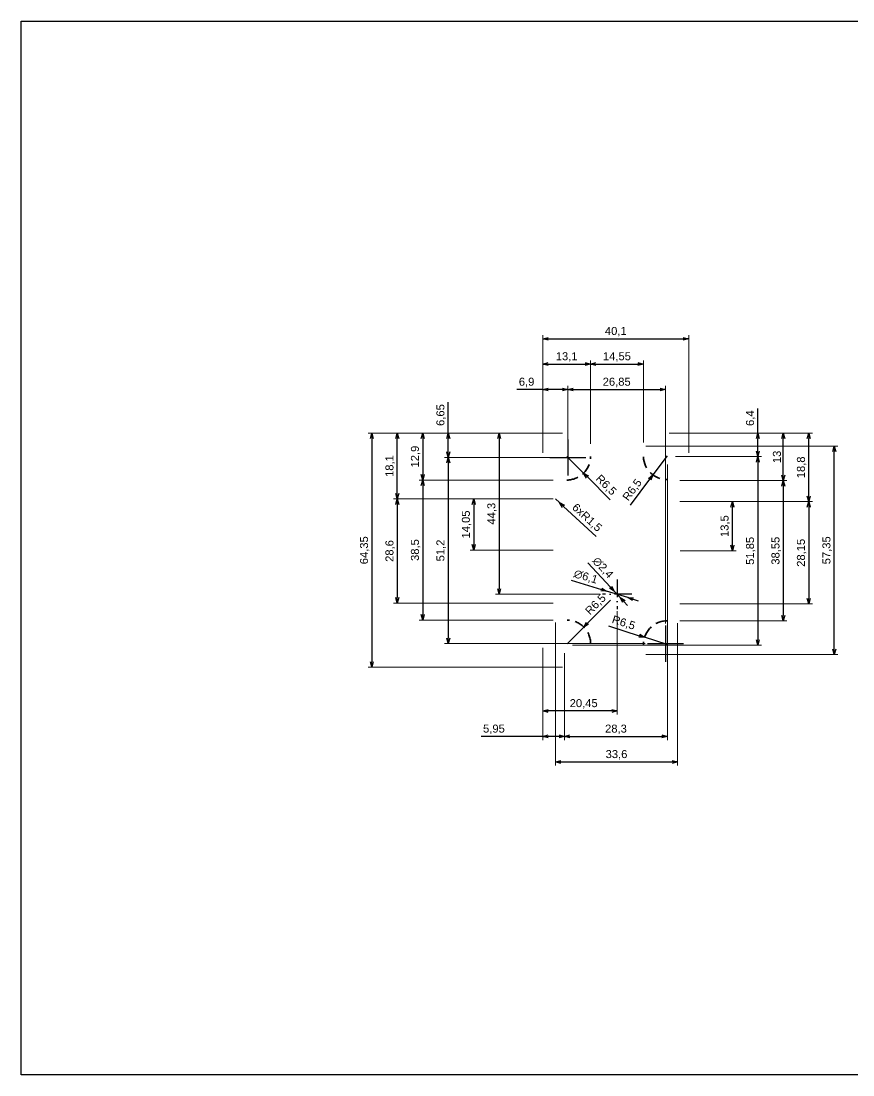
# Paper-space layout 'Base' of a CAD drawing. Header units: millimetres. Extents: x 0 to 414, y 1 to 290.
# Drawn here: x 0.3 to 228.9, y 0.5 to 290.2 of the extents above; entities that cross this region are included whole.
import ezdxf

# ---------------------------------------------------------------- set-up
doc = ezdxf.new("R2010")
doc.units = ezdxf.units.MM
doc.linetypes.add('ACAD_ISO10W100', pattern=[18, 12, -3, 0, -3])
doc.linetypes.add('HIDDEN2', pattern=[4.7625, 3.175, -1.5875])
doc.layers.add('MD_Annotation', color=7, linetype='Continuous', lineweight=25)
doc.layers.add('MD_Axes', color=7, linetype='ACAD_ISO10W100', lineweight=25)
doc.layers.add('MD_Hidden', color=7, linetype='HIDDEN2', lineweight=35, plot=False)
doc.layers.add('Tabelka', color=7, linetype='Continuous')
doc.styles.get("Standard").update_dxf_attribs({"font": 'arial.ttf'})
doc.dimstyles.new('ISO-25', dxfattribs={"dimtxt": 2.2, "dimasz": 1.5, "dimexe": 1, "dimexo": 0.625, "dimtad": 1, "dimrnd": 0.05, "dimtxsty": 'Standard', "dimblk": 'OPEN30', "dimcen": 2.5, "dimadec": 0, "dimazin": 0, "dimtfac": 1, "dimtmove": 0, "dimatfit": 3, "dimfxl": 1, "dimlwe": 18, "dimarcsym": 0})

# ---------------------------------------------------------------- blocks, each defined once
blk = doc.blocks.new('_Open30')
at = {"color": 0, "linetype": 'ByBlock', "lineweight": -2}
for p, q in [((-1, 0.27), (0, 0)), ((0, 0), (-1, -0.27)), ((0, 0), (-1, 0))]:
    blk.add_line(p, q, dxfattribs=at)
blk = doc.blocks.new('*D16')
at = {"layer": 'Defpoints', "color": 0, "transparency": 16777216}
for p in [(156.76, 195.93), (143.66, 170.93), (156.76, 173.4)]:
    blk.add_point(p, dxfattribs=at)
at = {"layer": 'MD_Annotation', "color": 0, "lineweight": 18, "transparency": 16777216}
for p, q in [((143.66, 171.55), (143.66, 196.93)), ((156.76, 174.03), (156.76, 196.93))]:
    blk.add_line(p, q, dxfattribs=at)
at = {"layer": 'MD_Annotation', "color": 0, "lineweight": -2, "transparency": 16777216}
blk.add_line((145.16, 195.93), (155.26, 195.93), dxfattribs=at)
at = {"layer": 'MD_Annotation', "color": 0, "lineweight": -2, "transparency": 16777216, "xscale": 1.5, "yscale": 1.5, "zscale": 1.5, "rotation": 180}
blk.add_blockref('_Open30', (143.66, 195.93), dxfattribs=at)
at = {"layer": 'MD_Annotation', "color": 0, "lineweight": -2, "transparency": 16777216, "xscale": 1.5, "yscale": 1.5, "zscale": 1.5}
blk.add_blockref('_Open30', (156.76, 195.93), dxfattribs=at)
at = {"layer": 'MD_Annotation', "color": 0, "transparency": 16777216, "insert": (150.21, 197.87), "char_height": 2.2, "attachment_point": 5}
blk.add_mtext('13,1', dxfattribs=at)
blk = doc.blocks.new('*D17')
at = {"layer": 'Defpoints', "color": 0, "transparency": 16777216}
for p in [(171.31, 195.93), (156.76, 173.4), (171.31, 173.78)]:
    blk.add_point(p, dxfattribs=at)
at = {"layer": 'MD_Annotation', "color": 0, "lineweight": 18, "transparency": 16777216}
for p, q in [((156.76, 174.03), (156.76, 196.93)), ((171.31, 174.4), (171.31, 196.93))]:
    blk.add_line(p, q, dxfattribs=at)
at = {"layer": 'MD_Annotation', "color": 0, "lineweight": -2, "transparency": 16777216}
blk.add_line((158.26, 195.93), (169.81, 195.93), dxfattribs=at)
at = {"layer": 'MD_Annotation', "color": 0, "lineweight": -2, "transparency": 16777216, "xscale": 1.5, "yscale": 1.5, "zscale": 1.5, "rotation": 180}
blk.add_blockref('_Open30', (156.76, 195.93), dxfattribs=at)
at = {"layer": 'MD_Annotation', "color": 0, "lineweight": -2, "transparency": 16777216, "xscale": 1.5, "yscale": 1.5, "zscale": 1.5}
blk.add_blockref('_Open30', (171.31, 195.93), dxfattribs=at)
at = {"layer": 'MD_Annotation', "color": 0, "transparency": 16777216, "insert": (164.03, 197.87), "char_height": 2.2, "attachment_point": 5}
blk.add_mtext('14,55', dxfattribs=at)
blk = doc.blocks.new('*D18')
at = {"layer": 'Defpoints', "color": 0, "transparency": 16777216}
for p in [(183.76, 202.87), (143.66, 170.93), (183.76, 170.93)]:
    blk.add_point(p, dxfattribs=at)
at = {"layer": 'MD_Annotation', "color": 0, "lineweight": 18, "transparency": 16777216}
for p, q in [((143.66, 171.55), (143.66, 203.87)), ((183.76, 171.55), (183.76, 203.87))]:
    blk.add_line(p, q, dxfattribs=at)
at = {"layer": 'MD_Annotation', "color": 0, "lineweight": -2, "transparency": 16777216}
blk.add_line((145.16, 202.87), (182.26, 202.87), dxfattribs=at)
at = {"layer": 'MD_Annotation', "color": 0, "lineweight": -2, "transparency": 16777216, "xscale": 1.5, "yscale": 1.5, "zscale": 1.5, "rotation": 180}
blk.add_blockref('_Open30', (143.66, 202.87), dxfattribs=at)
at = {"layer": 'MD_Annotation', "color": 0, "lineweight": -2, "transparency": 16777216, "xscale": 1.5, "yscale": 1.5, "zscale": 1.5}
blk.add_blockref('_Open30', (183.76, 202.87), dxfattribs=at)
at = {"layer": 'MD_Annotation', "color": 0, "transparency": 16777216, "insert": (163.71, 204.82), "char_height": 2.2, "attachment_point": 5}
blk.add_mtext('40,1', dxfattribs=at)
blk = doc.blocks.new('*D19')
at = {"layer": 'Defpoints', "color": 0, "transparency": 16777216}
for p in [(149.66, 176.93), (110.66, 164.05), (147.11, 164.05)]:
    blk.add_point(p, dxfattribs=at)
at = {"layer": 'MD_Annotation', "color": 0, "lineweight": 18, "transparency": 16777216}
for p, q in [((149.03, 176.93), (109.66, 176.93)), ((146.48, 164.05), (109.66, 164.05))]:
    blk.add_line(p, q, dxfattribs=at)
at = {"layer": 'MD_Annotation', "color": 0, "lineweight": -2, "transparency": 16777216}
blk.add_line((110.66, 175.43), (110.66, 165.55), dxfattribs=at)
at = {"layer": 'MD_Annotation', "color": 0, "lineweight": -2, "transparency": 16777216, "xscale": 1.5, "yscale": 1.5, "zscale": 1.5}
for p, rotation in [((110.66, 176.93), 90), ((110.66, 164.05), 270)]:
    blk.add_blockref('_Open30', p, dxfattribs=dict(at, rotation=rotation))
at = {"layer": 'MD_Annotation', "color": 0, "transparency": 16777216, "insert": (108.71, 170.49), "char_height": 2.2, "attachment_point": 5, "rotation": 90}
blk.add_mtext('12,9', dxfattribs=at)
blk = doc.blocks.new('*D20')
at = {"layer": 'Defpoints', "color": 0, "transparency": 16777216}
for p in [(147.11, 164.05), (110.66, 125.55), (147.11, 125.55)]:
    blk.add_point(p, dxfattribs=at)
at = {"layer": 'MD_Annotation', "color": 0, "lineweight": 18, "transparency": 16777216}
for p, q in [((146.48, 164.05), (109.66, 164.05)), ((146.48, 125.55), (109.66, 125.55))]:
    blk.add_line(p, q, dxfattribs=at)
at = {"layer": 'MD_Annotation', "color": 0, "lineweight": -2, "transparency": 16777216}
blk.add_line((110.66, 162.55), (110.66, 127.05), dxfattribs=at)
at = {"layer": 'MD_Annotation', "color": 0, "lineweight": -2, "transparency": 16777216, "xscale": 1.5, "yscale": 1.5, "zscale": 1.5}
for p, rotation in [((110.66, 164.05), 90), ((110.66, 125.55), 270)]:
    blk.add_blockref('_Open30', p, dxfattribs=dict(at, rotation=rotation))
at = {"layer": 'MD_Annotation', "color": 0, "transparency": 16777216, "insert": (108.71, 144.8), "char_height": 2.2, "attachment_point": 5, "rotation": 90}
blk.add_mtext('38,5', dxfattribs=at)
blk = doc.blocks.new('*D21')
at = {"layer": 'Defpoints', "color": 0, "transparency": 16777216}
for p in [(177.76, 176.93), (209.76, 176.93), (180.71, 163.9)]:
    blk.add_point(p, dxfattribs=at)
at = {"layer": 'MD_Annotation', "color": 0, "lineweight": 18, "transparency": 16777216}
for p, q in [((178.39, 176.93), (210.76, 176.93)), ((181.33, 163.9), (210.76, 163.9))]:
    blk.add_line(p, q, dxfattribs=at)
at = {"layer": 'MD_Annotation', "color": 0, "lineweight": -2, "transparency": 16777216}
blk.add_line((209.76, 165.4), (209.76, 175.43), dxfattribs=at)
at = {"layer": 'MD_Annotation', "color": 0, "lineweight": -2, "transparency": 16777216, "xscale": 1.5, "yscale": 1.5, "zscale": 1.5}
for p, rotation in [((209.76, 176.93), 90), ((209.76, 163.9), 270)]:
    blk.add_blockref('_Open30', p, dxfattribs=dict(at, rotation=rotation))
at = {"layer": 'MD_Annotation', "color": 0, "transparency": 16777216, "insert": (208.01, 170.41), "char_height": 2.2, "attachment_point": 5, "rotation": 90}
blk.add_mtext('13', dxfattribs=at)
blk = doc.blocks.new('*D22')
at = {"layer": 'Defpoints', "color": 0, "transparency": 16777216}
for p in [(180.71, 163.9), (180.71, 125.35), (209.76, 125.35)]:
    blk.add_point(p, dxfattribs=at)
at = {"layer": 'MD_Annotation', "color": 0, "lineweight": 18, "transparency": 16777216}
for p, q in [((181.33, 163.9), (210.76, 163.9)), ((181.33, 125.35), (210.76, 125.35))]:
    blk.add_line(p, q, dxfattribs=at)
at = {"layer": 'MD_Annotation', "color": 0, "lineweight": -2, "transparency": 16777216}
blk.add_line((209.76, 162.4), (209.76, 126.85), dxfattribs=at)
at = {"layer": 'MD_Annotation', "color": 0, "lineweight": -2, "transparency": 16777216, "xscale": 1.5, "yscale": 1.5, "zscale": 1.5}
for p, rotation in [((209.76, 163.9), 90), ((209.76, 125.35), 270)]:
    blk.add_blockref('_Open30', p, dxfattribs=dict(at, rotation=rotation))
at = {"layer": 'MD_Annotation', "color": 0, "transparency": 16777216, "insert": (207.81, 144.63), "char_height": 2.2, "attachment_point": 5, "rotation": 90}
blk.add_mtext('38,55', dxfattribs=at)
blk = doc.blocks.new('*D23')
at = {"layer": 'Defpoints', "color": 0, "transparency": 16777216}
for p in [(149.66, 176.93), (96.66, 112.58), (149.66, 112.58)]:
    blk.add_point(p, dxfattribs=at)
at = {"layer": 'MD_Annotation', "color": 0, "lineweight": 18, "transparency": 16777216}
for p, q in [((149.03, 176.93), (95.66, 176.93)), ((149.03, 112.58), (95.66, 112.58))]:
    blk.add_line(p, q, dxfattribs=at)
at = {"layer": 'MD_Annotation', "color": 0, "lineweight": -2, "transparency": 16777216}
blk.add_line((96.66, 175.43), (96.66, 114.08), dxfattribs=at)
at = {"layer": 'MD_Annotation', "color": 0, "lineweight": -2, "transparency": 16777216, "xscale": 1.5, "yscale": 1.5, "zscale": 1.5}
for p, rotation in [((96.66, 176.93), 90), ((96.66, 112.58), 270)]:
    blk.add_blockref('_Open30', p, dxfattribs=dict(at, rotation=rotation))
at = {"layer": 'MD_Annotation', "color": 0, "transparency": 16777216, "insert": (94.71, 144.75), "char_height": 2.2, "attachment_point": 5, "rotation": 90}
blk.add_mtext('64,35', dxfattribs=at)
blk = doc.blocks.new('*D24')
at = {"layer": 'Defpoints', "color": 0, "transparency": 16777216}
for p in [(147.11, 125.55), (180.71, 125.35), (180.71, 86.58)]:
    blk.add_point(p, dxfattribs=at)
at = {"layer": 'MD_Annotation', "color": 0, "lineweight": 18, "transparency": 16777216}
for p, q in [((147.11, 124.93), (147.11, 85.58)), ((180.71, 124.73), (180.71, 85.58))]:
    blk.add_line(p, q, dxfattribs=at)
at = {"layer": 'MD_Annotation', "color": 0, "lineweight": -2, "transparency": 16777216}
blk.add_line((148.61, 86.58), (179.21, 86.58), dxfattribs=at)
at = {"layer": 'MD_Annotation', "color": 0, "lineweight": -2, "transparency": 16777216, "xscale": 1.5, "yscale": 1.5, "zscale": 1.5, "rotation": 180}
blk.add_blockref('_Open30', (147.11, 86.58), dxfattribs=at)
at = {"layer": 'MD_Annotation', "color": 0, "lineweight": -2, "transparency": 16777216, "xscale": 1.5, "yscale": 1.5, "zscale": 1.5}
blk.add_blockref('_Open30', (180.71, 86.58), dxfattribs=at)
at = {"layer": 'MD_Annotation', "color": 0, "transparency": 16777216, "insert": (163.91, 88.52), "char_height": 2.2, "attachment_point": 5}
blk.add_mtext('33,6', dxfattribs=at)
blk = doc.blocks.new('*D25')
at = {"layer": 'Defpoints', "color": 0, "transparency": 16777216}
for p in [(171.31, 173.4), (223.76, 173.4), (171.31, 116.05)]:
    blk.add_point(p, dxfattribs=at)
at = {"layer": 'MD_Annotation', "color": 0, "lineweight": 18, "transparency": 16777216}
for p, q in [((171.93, 173.4), (224.76, 173.4)), ((171.93, 116.05), (224.76, 116.05))]:
    blk.add_line(p, q, dxfattribs=at)
at = {"layer": 'MD_Annotation', "color": 0, "lineweight": -2, "transparency": 16777216}
blk.add_line((223.76, 117.55), (223.76, 171.9), dxfattribs=at)
at = {"layer": 'MD_Annotation', "color": 0, "lineweight": -2, "transparency": 16777216, "xscale": 1.5, "yscale": 1.5, "zscale": 1.5}
for p, rotation in [((223.76, 173.4), 90), ((223.76, 116.05), 270)]:
    blk.add_blockref('_Open30', p, dxfattribs=dict(at, rotation=rotation))
at = {"layer": 'MD_Annotation', "color": 0, "transparency": 16777216, "insert": (221.81, 144.73), "char_height": 2.2, "attachment_point": 5, "rotation": 90}
blk.add_mtext('57,35', dxfattribs=at)
blk = doc.blocks.new('*D26')
at = {"layer": 'Defpoints', "color": 0, "transparency": 16777216}
for p in [(149.66, 176.93), (117.66, 170.28), (146.58, 170.28)]:
    blk.add_point(p, dxfattribs=at)
at = {"layer": 'MD_Annotation', "color": 0, "lineweight": -2, "transparency": 16777216}
for p, q in [((117.66, 176.93), (117.66, 185.42)), ((117.66, 171.78), (117.66, 175.43))]:
    blk.add_line(p, q, dxfattribs=at)
at = {"layer": 'MD_Annotation', "color": 0, "lineweight": 18, "transparency": 16777216}
for p, q in [((149.03, 176.93), (116.66, 176.93)), ((145.96, 170.28), (116.66, 170.28))]:
    blk.add_line(p, q, dxfattribs=at)
at = {"layer": 'MD_Annotation', "color": 0, "lineweight": -2, "transparency": 16777216, "xscale": 1.5, "yscale": 1.5, "zscale": 1.5}
for p, rotation in [((117.66, 176.93), 90), ((117.66, 170.28), 270)]:
    blk.add_blockref('_Open30', p, dxfattribs=dict(at, rotation=rotation))
at = {"layer": 'MD_Annotation', "color": 0, "transparency": 16777216, "insert": (115.71, 181.92), "char_height": 2.2, "attachment_point": 5, "rotation": 90}
blk.add_mtext('6,65', dxfattribs=at)
blk = doc.blocks.new('*D27')
at = {"layer": 'Defpoints', "color": 0, "transparency": 16777216}
for p in [(145.58, 170.28), (117.66, 119.08), (172.43, 119.08)]:
    blk.add_point(p, dxfattribs=at)
at = {"layer": 'MD_Annotation', "color": 0, "lineweight": 18, "transparency": 16777216}
for p, q in [((144.96, 170.28), (116.66, 170.28)), ((171.81, 119.08), (116.66, 119.08))]:
    blk.add_line(p, q, dxfattribs=at)
at = {"layer": 'MD_Annotation', "color": 0, "lineweight": -2, "transparency": 16777216}
blk.add_line((117.66, 168.78), (117.66, 120.58), dxfattribs=at)
at = {"layer": 'MD_Annotation', "color": 0, "lineweight": -2, "transparency": 16777216, "xscale": 1.5, "yscale": 1.5, "zscale": 1.5}
for p, rotation in [((117.66, 170.28), 90), ((117.66, 119.08), 270)]:
    blk.add_blockref('_Open30', p, dxfattribs=dict(at, rotation=rotation))
at = {"layer": 'MD_Annotation', "color": 0, "transparency": 16777216, "insert": (115.71, 144.68), "char_height": 2.2, "attachment_point": 5, "rotation": 90}
blk.add_mtext('51,2', dxfattribs=at)
blk = doc.blocks.new('*D28')
at = {"layer": 'Defpoints', "color": 0, "transparency": 16777216}
for p in [(177.76, 176.93), (179.51, 170.5), (202.76, 170.5)]:
    blk.add_point(p, dxfattribs=at)
at = {"layer": 'MD_Annotation', "color": 0, "lineweight": -2, "transparency": 16777216}
for p, q in [((202.76, 176.93), (202.76, 183.68)), ((202.76, 172), (202.76, 175.43))]:
    blk.add_line(p, q, dxfattribs=at)
at = {"layer": 'MD_Annotation', "color": 0, "lineweight": 18, "transparency": 16777216}
for p, q in [((178.39, 176.93), (203.76, 176.93)), ((180.13, 170.5), (203.76, 170.5))]:
    blk.add_line(p, q, dxfattribs=at)
at = {"layer": 'MD_Annotation', "color": 0, "lineweight": -2, "transparency": 16777216, "xscale": 1.5, "yscale": 1.5, "zscale": 1.5}
for p, rotation in [((202.76, 176.93), 90), ((202.76, 170.5), 270)]:
    blk.add_blockref('_Open30', p, dxfattribs=dict(at, rotation=rotation))
at = {"layer": 'MD_Annotation', "color": 0, "transparency": 16777216, "insert": (200.81, 181.05), "char_height": 2.2, "attachment_point": 5, "rotation": 90}
blk.add_mtext('6,4', dxfattribs=at)
blk = doc.blocks.new('*D29')
at = {"layer": 'Defpoints', "color": 0, "transparency": 16777216}
for p in [(179.51, 170.5), (151.21, 118.65), (202.76, 118.65)]:
    blk.add_point(p, dxfattribs=at)
at = {"layer": 'MD_Annotation', "color": 0, "lineweight": 18, "transparency": 16777216}
for p, q in [((180.13, 170.5), (203.76, 170.5)), ((151.83, 118.65), (203.76, 118.65))]:
    blk.add_line(p, q, dxfattribs=at)
at = {"layer": 'MD_Annotation', "color": 0, "lineweight": -2, "transparency": 16777216}
blk.add_line((202.76, 169), (202.76, 120.15), dxfattribs=at)
at = {"layer": 'MD_Annotation', "color": 0, "lineweight": -2, "transparency": 16777216, "xscale": 1.5, "yscale": 1.5, "zscale": 1.5}
for p, rotation in [((202.76, 170.5), 90), ((202.76, 118.65), 270)]:
    blk.add_blockref('_Open30', p, dxfattribs=dict(at, rotation=rotation))
at = {"layer": 'MD_Annotation', "color": 0, "transparency": 16777216, "insert": (200.81, 144.58), "char_height": 2.2, "attachment_point": 5, "rotation": 90}
blk.add_mtext('51,85', dxfattribs=at)
blk = doc.blocks.new('*D30')
at = {"layer": 'Defpoints', "color": 0, "transparency": 16777216}
for p in [(150.53, 188.93), (150.53, 174.23), (143.66, 170.93)]:
    blk.add_point(p, dxfattribs=at)
at = {"layer": 'MD_Annotation', "color": 0, "lineweight": -2, "transparency": 16777216}
for p, q in [((143.66, 188.93), (136.56, 188.93)), ((149.03, 188.93), (145.16, 188.93))]:
    blk.add_line(p, q, dxfattribs=at)
at = {"layer": 'MD_Annotation', "color": 0, "lineweight": 18, "transparency": 16777216}
for p, q in [((143.66, 171.55), (143.66, 189.93)), ((150.53, 174.85), (150.53, 189.93))]:
    blk.add_line(p, q, dxfattribs=at)
at = {"layer": 'MD_Annotation', "color": 0, "lineweight": -2, "transparency": 16777216, "xscale": 1.5, "yscale": 1.5, "zscale": 1.5, "rotation": 180}
blk.add_blockref('_Open30', (143.66, 188.93), dxfattribs=at)
at = {"layer": 'MD_Annotation', "color": 0, "lineweight": -2, "transparency": 16777216, "xscale": 1.5, "yscale": 1.5, "zscale": 1.5}
blk.add_blockref('_Open30', (150.53, 188.93), dxfattribs=at)
at = {"layer": 'MD_Annotation', "color": 0, "transparency": 16777216, "insert": (139.2, 190.87), "char_height": 2.2, "attachment_point": 5}
blk.add_mtext('6,9', dxfattribs=at)
blk = doc.blocks.new('*D31')
at = {"layer": 'Defpoints', "color": 0, "transparency": 16777216}
for p in [(177.38, 188.93), (150.53, 175.23), (177.38, 124.03)]:
    blk.add_point(p, dxfattribs=at)
at = {"layer": 'MD_Annotation', "color": 0, "lineweight": 18, "transparency": 16777216}
for p, q in [((150.53, 175.85), (150.53, 189.93)), ((177.38, 124.65), (177.38, 189.93))]:
    blk.add_line(p, q, dxfattribs=at)
at = {"layer": 'MD_Annotation', "color": 0, "lineweight": -2, "transparency": 16777216}
blk.add_line((152.03, 188.93), (175.88, 188.93), dxfattribs=at)
at = {"layer": 'MD_Annotation', "color": 0, "lineweight": -2, "transparency": 16777216, "xscale": 1.5, "yscale": 1.5, "zscale": 1.5, "rotation": 180}
blk.add_blockref('_Open30', (150.53, 188.93), dxfattribs=at)
at = {"layer": 'MD_Annotation', "color": 0, "lineweight": -2, "transparency": 16777216, "xscale": 1.5, "yscale": 1.5, "zscale": 1.5}
blk.add_blockref('_Open30', (177.38, 188.93), dxfattribs=at)
at = {"layer": 'MD_Annotation', "color": 0, "transparency": 16777216, "insert": (163.96, 190.87), "char_height": 2.2, "attachment_point": 5}
blk.add_mtext('26,85', dxfattribs=at)
blk = doc.blocks.new('*D32')
at = {"layer": 'Defpoints', "color": 0, "transparency": 16777216}
for p in [(143.66, 118.57), (149.61, 117.05), (149.61, 93.58)]:
    blk.add_point(p, dxfattribs=at)
at = {"layer": 'MD_Annotation', "color": 0, "lineweight": 18, "transparency": 16777216}
for p, q in [((143.66, 117.95), (143.66, 92.58)), ((149.61, 116.43), (149.61, 92.58))]:
    blk.add_line(p, q, dxfattribs=at)
at = {"layer": 'MD_Annotation', "color": 0, "lineweight": -2, "transparency": 16777216}
for p, q in [((143.66, 93.58), (126.73, 93.58)), ((148.11, 93.58), (145.16, 93.58))]:
    blk.add_line(p, q, dxfattribs=at)
at = {"layer": 'MD_Annotation', "color": 0, "lineweight": -2, "transparency": 16777216, "xscale": 1.5, "yscale": 1.5, "zscale": 1.5, "rotation": 180}
blk.add_blockref('_Open30', (143.66, 93.58), dxfattribs=at)
at = {"layer": 'MD_Annotation', "color": 0, "lineweight": -2, "transparency": 16777216, "xscale": 1.5, "yscale": 1.5, "zscale": 1.5}
blk.add_blockref('_Open30', (149.61, 93.58), dxfattribs=at)
at = {"layer": 'MD_Annotation', "color": 0, "transparency": 16777216, "insert": (130.22, 95.52), "char_height": 2.2, "attachment_point": 5}
blk.add_mtext('5,95', dxfattribs=at)
blk = doc.blocks.new('*D33')
at = {"layer": 'Defpoints', "color": 0, "transparency": 16777216}
for p in [(177.91, 168.9), (149.61, 117.05), (177.91, 93.58)]:
    blk.add_point(p, dxfattribs=at)
at = {"layer": 'MD_Annotation', "color": 0, "lineweight": 18, "transparency": 16777216}
for p, q in [((177.91, 168.28), (177.91, 92.58)), ((149.61, 116.43), (149.61, 92.58))]:
    blk.add_line(p, q, dxfattribs=at)
at = {"layer": 'MD_Annotation', "color": 0, "lineweight": -2, "transparency": 16777216}
blk.add_line((151.11, 93.58), (176.41, 93.58), dxfattribs=at)
at = {"layer": 'MD_Annotation', "color": 0, "lineweight": -2, "transparency": 16777216, "xscale": 1.5, "yscale": 1.5, "zscale": 1.5, "rotation": 180}
blk.add_blockref('_Open30', (149.61, 93.58), dxfattribs=at)
at = {"layer": 'MD_Annotation', "color": 0, "lineweight": -2, "transparency": 16777216, "xscale": 1.5, "yscale": 1.5, "zscale": 1.5}
blk.add_blockref('_Open30', (177.91, 93.58), dxfattribs=at)
at = {"layer": 'MD_Annotation', "color": 0, "transparency": 16777216, "insert": (163.76, 95.52), "char_height": 2.2, "attachment_point": 5}
blk.add_mtext('28,3', dxfattribs=at)
blk = doc.blocks.new('*D34')
at = {"layer": 'Defpoints', "color": 0, "transparency": 16777216}
for p in [(103.66, 176.93), (149.66, 176.93), (147.11, 158.85)]:
    blk.add_point(p, dxfattribs=at)
at = {"layer": 'MD_Annotation', "color": 0, "lineweight": 18, "transparency": 16777216}
for p, q in [((149.03, 176.93), (102.66, 176.93)), ((146.48, 158.85), (102.66, 158.85))]:
    blk.add_line(p, q, dxfattribs=at)
at = {"layer": 'MD_Annotation', "color": 0, "lineweight": -2, "transparency": 16777216}
blk.add_line((103.66, 160.35), (103.66, 175.43), dxfattribs=at)
at = {"layer": 'MD_Annotation', "color": 0, "lineweight": -2, "transparency": 16777216, "xscale": 1.5, "yscale": 1.5, "zscale": 1.5}
for p, rotation in [((103.66, 176.93), 90), ((103.66, 158.85), 270)]:
    blk.add_blockref('_Open30', p, dxfattribs=dict(at, rotation=rotation))
at = {"layer": 'MD_Annotation', "color": 0, "transparency": 16777216, "insert": (101.71, 167.89), "char_height": 2.2, "attachment_point": 5, "rotation": 90}
blk.add_mtext('18,1', dxfattribs=at)
blk = doc.blocks.new('*D35')
at = {"layer": 'Defpoints', "color": 0, "transparency": 16777216}
for p in [(147.11, 158.85), (124.66, 144.8), (147.11, 144.8)]:
    blk.add_point(p, dxfattribs=at)
at = {"layer": 'MD_Annotation', "color": 0, "lineweight": 18, "transparency": 16777216}
for p, q in [((146.48, 158.85), (123.66, 158.85)), ((146.48, 144.8), (123.66, 144.8))]:
    blk.add_line(p, q, dxfattribs=at)
at = {"layer": 'MD_Annotation', "color": 0, "lineweight": -2, "transparency": 16777216}
blk.add_line((124.66, 157.35), (124.66, 146.3), dxfattribs=at)
at = {"layer": 'MD_Annotation', "color": 0, "lineweight": -2, "transparency": 16777216, "xscale": 1.5, "yscale": 1.5, "zscale": 1.5}
for p, rotation in [((124.66, 158.85), 90), ((124.66, 144.8), 270)]:
    blk.add_blockref('_Open30', p, dxfattribs=dict(at, rotation=rotation))
at = {"layer": 'MD_Annotation', "color": 0, "transparency": 16777216, "insert": (122.71, 151.83), "char_height": 2.2, "attachment_point": 5, "rotation": 90}
blk.add_mtext('14,05', dxfattribs=at)
blk = doc.blocks.new('*D36')
at = {"layer": 'Defpoints', "color": 0, "transparency": 16777216}
for p in [(177.76, 176.93), (216.75, 176.93), (180.71, 158.13)]:
    blk.add_point(p, dxfattribs=at)
at = {"layer": 'MD_Annotation', "color": 0, "lineweight": 18, "transparency": 16777216}
for p, q in [((178.39, 176.93), (217.75, 176.93)), ((181.33, 158.13), (217.75, 158.13))]:
    blk.add_line(p, q, dxfattribs=at)
at = {"layer": 'MD_Annotation', "color": 0, "lineweight": -2, "transparency": 16777216}
blk.add_line((216.75, 159.63), (216.75, 175.43), dxfattribs=at)
at = {"layer": 'MD_Annotation', "color": 0, "lineweight": -2, "transparency": 16777216, "xscale": 1.5, "yscale": 1.5, "zscale": 1.5}
for p, rotation in [((216.75, 176.93), 90), ((216.75, 158.13), 270)]:
    blk.add_blockref('_Open30', p, dxfattribs=dict(at, rotation=rotation))
at = {"layer": 'MD_Annotation', "color": 0, "transparency": 16777216, "insert": (214.8, 167.53), "char_height": 2.2, "attachment_point": 5, "rotation": 90}
blk.add_mtext('18,8', dxfattribs=at)
blk = doc.blocks.new('*D37')
at = {"layer": 'Defpoints', "color": 0, "transparency": 16777216}
for p in [(180.71, 158.13), (180.71, 129.98), (216.75, 129.98)]:
    blk.add_point(p, dxfattribs=at)
at = {"layer": 'MD_Annotation', "color": 0, "lineweight": 18, "transparency": 16777216}
for p, q in [((181.33, 158.13), (217.75, 158.13)), ((181.33, 129.98), (217.75, 129.98))]:
    blk.add_line(p, q, dxfattribs=at)
at = {"layer": 'MD_Annotation', "color": 0, "lineweight": -2, "transparency": 16777216}
blk.add_line((216.75, 156.63), (216.75, 131.48), dxfattribs=at)
at = {"layer": 'MD_Annotation', "color": 0, "lineweight": -2, "transparency": 16777216, "xscale": 1.5, "yscale": 1.5, "zscale": 1.5}
for p, rotation in [((216.75, 158.13), 90), ((216.75, 129.98), 270)]:
    blk.add_blockref('_Open30', p, dxfattribs=dict(at, rotation=rotation))
at = {"layer": 'MD_Annotation', "color": 0, "transparency": 16777216, "insert": (214.8, 144.05), "char_height": 2.2, "attachment_point": 5, "rotation": 90}
blk.add_mtext('28,15', dxfattribs=at)
blk = doc.blocks.new('*D38')
at = {"layer": 'Defpoints', "color": 0, "transparency": 16777216}
for p in [(147.11, 158.85), (103.66, 130.25), (147.11, 130.25)]:
    blk.add_point(p, dxfattribs=at)
at = {"layer": 'MD_Annotation', "color": 0, "lineweight": 18, "transparency": 16777216}
for p, q in [((146.48, 158.85), (102.66, 158.85)), ((146.48, 130.25), (102.66, 130.25))]:
    blk.add_line(p, q, dxfattribs=at)
at = {"layer": 'MD_Annotation', "color": 0, "lineweight": -2, "transparency": 16777216}
blk.add_line((103.66, 157.35), (103.66, 131.75), dxfattribs=at)
at = {"layer": 'MD_Annotation', "color": 0, "lineweight": -2, "transparency": 16777216, "xscale": 1.5, "yscale": 1.5, "zscale": 1.5}
for p, rotation in [((103.66, 158.85), 90), ((103.66, 130.25), 270)]:
    blk.add_blockref('_Open30', p, dxfattribs=dict(at, rotation=rotation))
at = {"layer": 'MD_Annotation', "color": 0, "transparency": 16777216, "insert": (101.71, 144.55), "char_height": 2.2, "attachment_point": 5, "rotation": 90}
blk.add_mtext('28,6', dxfattribs=at)
blk = doc.blocks.new('*D39')
at = {"layer": 'Defpoints', "color": 0, "transparency": 16777216}
for p in [(147.11, 158.85), (148.22, 157.84)]:
    blk.add_point(p, dxfattribs=at)
at = {"layer": 'MD_Annotation', "color": 0, "lineweight": -2, "transparency": 16777216}
for p, q in [((147.11, 158.85), (148.22, 157.84)), ((158.36, 148.55), (149.32, 156.82))]:
    blk.add_line(p, q, dxfattribs=at)
at = {"layer": 'MD_Annotation', "color": 0, "lineweight": -2, "transparency": 16777216, "xscale": 1.5, "yscale": 1.5, "zscale": 1.5, "rotation": 137.5328277986793}
blk.add_blockref('_Open30', (148.22, 157.84), dxfattribs=at)
at = {"layer": 'MD_Annotation', "color": 0, "transparency": 16777216, "insert": (155.71, 153.62), "char_height": 2.2, "attachment_point": 5, "rotation": 317.5328}
blk.add_mtext('6xR1,5', dxfattribs=at)
blk = doc.blocks.new('*D40')
at = {"layer": 'Defpoints', "color": 0, "transparency": 16777216}
for p in [(150.26, 170.55), (154.86, 165.95)]:
    blk.add_point(p, dxfattribs=at)
at = {"layer": 'MD_Annotation', "color": 0, "lineweight": -2, "transparency": 16777216}
for p, q in [((150.26, 170.55), (154.86, 165.95)), ((162.19, 158.62), (155.92, 164.89))]:
    blk.add_line(p, q, dxfattribs=at)
at = {"layer": 'MD_Annotation', "color": 0, "lineweight": -2, "transparency": 16777216, "xscale": 1.5, "yscale": 1.5, "zscale": 1.5, "rotation": 134.9988971461356}
blk.add_blockref('_Open30', (154.86, 165.95), dxfattribs=at)
at = {"layer": 'MD_Annotation', "color": 0, "transparency": 16777216, "insert": (160.96, 162.6), "char_height": 2.2, "attachment_point": 5, "rotation": 314.9989}
blk.add_mtext('R6,5', dxfattribs=at)
blk = doc.blocks.new('*D41')
at = {"layer": 'Defpoints', "color": 0, "transparency": 16777216}
for p in [(177.81, 170.68), (173.92, 165.46)]:
    blk.add_point(p, dxfattribs=at)
at = {"layer": 'MD_Annotation', "color": 0, "lineweight": -2, "transparency": 16777216}
for p, q in [((177.81, 170.68), (173.92, 165.46)), ((167.72, 157.14), (173.03, 164.26))]:
    blk.add_line(p, q, dxfattribs=at)
at = {"layer": 'MD_Annotation', "color": 0, "lineweight": -2, "transparency": 16777216, "xscale": 1.5, "yscale": 1.5, "zscale": 1.5, "rotation": 53.30842475588109}
blk.add_blockref('_Open30', (173.92, 165.46), dxfattribs=at)
at = {"layer": 'MD_Annotation', "color": 0, "transparency": 16777216, "insert": (168.36, 161.26), "char_height": 2.2, "attachment_point": 5, "rotation": 53.3084}
blk.add_mtext('R6,5', dxfattribs=at)
blk = doc.blocks.new('*D42')
at = {"layer": 'Defpoints', "color": 0, "transparency": 16777216}
for p in [(154.91, 123.65), (150.31, 119.05)]:
    blk.add_point(p, dxfattribs=at)
at = {"layer": 'MD_Annotation', "color": 0, "lineweight": -2, "transparency": 16777216}
for p, q in [((162.24, 130.99), (155.97, 124.71)), ((150.31, 119.05), (154.91, 123.65))]:
    blk.add_line(p, q, dxfattribs=at)
at = {"layer": 'MD_Annotation', "color": 0, "lineweight": -2, "transparency": 16777216, "xscale": 1.5, "yscale": 1.5, "zscale": 1.5, "rotation": 225.0027419466248}
blk.add_blockref('_Open30', (154.91, 123.65), dxfattribs=at)
at = {"layer": 'MD_Annotation', "color": 0, "transparency": 16777216, "insert": (158.26, 129.75), "char_height": 2.2, "attachment_point": 5, "rotation": 45.0027}
blk.add_mtext('R6,5', dxfattribs=at)
blk = doc.blocks.new('*D43')
at = {"layer": 'Defpoints', "color": 0, "transparency": 16777216}
for p in [(171.61, 120.82), (177.81, 118.85)]:
    blk.add_point(p, dxfattribs=at)
at = {"layer": 'MD_Annotation', "color": 0, "lineweight": -2, "transparency": 16777216}
for p, q in [((161.72, 123.96), (170.18, 121.27)), ((177.81, 118.85), (171.61, 120.82))]:
    blk.add_line(p, q, dxfattribs=at)
at = {"layer": 'MD_Annotation', "color": 0, "lineweight": -2, "transparency": 16777216, "xscale": 1.5, "yscale": 1.5, "zscale": 1.5, "rotation": 342.3819593958073}
blk.add_blockref('_Open30', (171.61, 120.82), dxfattribs=at)
at = {"layer": 'MD_Annotation', "color": 0, "transparency": 16777216, "insert": (165.83, 124.7), "char_height": 2.2, "attachment_point": 5, "rotation": 342.382}
blk.add_mtext('R6,5', dxfattribs=at)
blk = doc.blocks.new('*D44')
at = {"layer": 'Defpoints', "color": 0, "transparency": 16777216}
for p in [(180.71, 158.13), (195.76, 158.13), (180.76, 144.63)]:
    blk.add_point(p, dxfattribs=at)
at = {"layer": 'MD_Annotation', "color": 0, "lineweight": 18, "transparency": 16777216}
for p, q in [((181.33, 158.13), (196.76, 158.13)), ((181.38, 144.63), (196.76, 144.63))]:
    blk.add_line(p, q, dxfattribs=at)
at = {"layer": 'MD_Annotation', "color": 0, "lineweight": -2, "transparency": 16777216}
blk.add_line((195.76, 146.13), (195.76, 156.63), dxfattribs=at)
at = {"layer": 'MD_Annotation', "color": 0, "lineweight": -2, "transparency": 16777216, "xscale": 1.5, "yscale": 1.5, "zscale": 1.5}
for p, rotation in [((195.76, 158.13), 90), ((195.76, 144.63), 270)]:
    blk.add_blockref('_Open30', p, dxfattribs=dict(at, rotation=rotation))
at = {"layer": 'MD_Annotation', "color": 0, "transparency": 16777216, "insert": (193.81, 151.38), "char_height": 2.2, "attachment_point": 5, "rotation": 90}
blk.add_mtext('13,5', dxfattribs=at)
blk = doc.blocks.new('*D95')
at = {"layer": 'Defpoints', "color": 0, "transparency": 16777216}
for p in [(161.19, 133.54), (167.03, 131.76)]:
    blk.add_point(p, dxfattribs=at)
at = {"layer": 'MD_Axes', "color": 0, "lineweight": -2, "transparency": 16777216}
for p, q in [((151.41, 136.51), (159.76, 133.97)), ((167.03, 131.76), (161.19, 133.54)), ((168.46, 131.33), (169.9, 130.89))]:
    blk.add_line(p, q, dxfattribs=at)
at = {"layer": 'MD_Axes', "color": 0, "lineweight": -2, "transparency": 16777216, "xscale": 1.5, "yscale": 1.5, "zscale": 1.5}
for p, rotation in [((161.19, 133.54), 343.0931030890257), ((167.03, 131.76), 163.0931030890257)]:
    blk.add_blockref('_Open30', p, dxfattribs=dict(at, rotation=rotation))
at = {"layer": 'MD_Axes', "color": 0, "transparency": 16777216, "insert": (155.44, 137.36), "char_height": 2.2, "attachment_point": 5, "rotation": 343.0931}
blk.add_mtext('∅6,1', dxfattribs=at)
blk = doc.blocks.new('*D96')
at = {"layer": 'Defpoints', "color": 0, "transparency": 16777216}
for p in [(163.29, 133.53), (164.93, 131.77)]:
    blk.add_point(p, dxfattribs=at)
at = {"layer": 'MD_Axes', "color": 0, "lineweight": -2, "transparency": 16777216}
for p, q in [((156.05, 141.32), (162.27, 134.63)), ((164.93, 131.77), (163.29, 133.53)), ((165.95, 130.67), (166.97, 129.57))]:
    blk.add_line(p, q, dxfattribs=at)
at = {"layer": 'MD_Axes', "color": 0, "lineweight": -2, "transparency": 16777216, "xscale": 1.5, "yscale": 1.5, "zscale": 1.5}
for p, rotation in [((163.29, 133.53), 312.9001385750652), ((164.93, 131.77), 132.9001385750652)]:
    blk.add_blockref('_Open30', p, dxfattribs=dict(at, rotation=rotation))
at = {"layer": 'MD_Axes', "color": 0, "transparency": 16777216, "insert": (160.1, 139.88), "char_height": 2.2, "attachment_point": 5, "rotation": 312.9001}
blk.add_mtext('∅2,4', dxfattribs=at)
blk = doc.blocks.new('*D98')
at = {"layer": 'Defpoints', "color": 0, "transparency": 16777216}
for p in [(164.11, 128.6), (143.66, 118.57), (143.66, 100.58)]:
    blk.add_point(p, dxfattribs=at)
at = {"layer": 'MD_Annotation', "color": 0, "lineweight": 18, "transparency": 16777216}
for p, q in [((164.11, 127.98), (164.11, 99.58)), ((143.66, 117.95), (143.66, 99.58))]:
    blk.add_line(p, q, dxfattribs=at)
at = {"layer": 'MD_Annotation', "color": 0, "lineweight": -2, "transparency": 16777216}
blk.add_line((162.61, 100.58), (145.16, 100.58), dxfattribs=at)
at = {"layer": 'MD_Annotation', "color": 0, "lineweight": -2, "transparency": 16777216, "xscale": 1.5, "yscale": 1.5, "zscale": 1.5, "rotation": 180}
blk.add_blockref('_Open30', (143.66, 100.58), dxfattribs=at)
at = {"layer": 'MD_Annotation', "color": 0, "lineweight": -2, "transparency": 16777216, "xscale": 1.5, "yscale": 1.5, "zscale": 1.5}
blk.add_blockref('_Open30', (164.11, 100.58), dxfattribs=at)
at = {"layer": 'MD_Annotation', "color": 0, "transparency": 16777216, "insert": (154.89, 102.52), "char_height": 2.2, "attachment_point": 5}
blk.add_mtext('20,45', dxfattribs=at)
blk = doc.blocks.new('*D100')
at = {"layer": 'Defpoints', "color": 0, "transparency": 16777216}
for p in [(149.66, 176.93), (131.66, 132.65), (160.06, 132.65)]:
    blk.add_point(p, dxfattribs=at)
at = {"layer": 'MD_Annotation', "color": 0, "lineweight": 18, "transparency": 16777216}
for p, q in [((149.03, 176.93), (130.66, 176.93)), ((159.43, 132.65), (130.66, 132.65))]:
    blk.add_line(p, q, dxfattribs=at)
at = {"layer": 'MD_Annotation', "color": 0, "lineweight": -2, "transparency": 16777216}
blk.add_line((131.66, 175.43), (131.66, 134.15), dxfattribs=at)
at = {"layer": 'MD_Annotation', "color": 0, "lineweight": -2, "transparency": 16777216, "xscale": 1.5, "yscale": 1.5, "zscale": 1.5}
for p, rotation in [((131.66, 176.93), 90), ((131.66, 132.65), 270)]:
    blk.add_blockref('_Open30', p, dxfattribs=dict(at, rotation=rotation))
at = {"layer": 'MD_Annotation', "color": 0, "transparency": 16777216, "insert": (129.71, 154.79), "char_height": 2.2, "attachment_point": 5, "rotation": 90}
blk.add_mtext('44,3', dxfattribs=at)

psp = doc.layouts.new('Base')

# ---------------------------------------------------------------- linework, layer by layer
at = {"layer": 'MD_Axes'}
for p, q in [((150.534, 175.225), (150.534, 165.325)), ((145.584, 170.275), (155.484, 170.275)), ((177.384, 124.025), (177.384, 114.125)), ((172.434, 119.075), (182.334, 119.075))]:
    psp.add_line(p, q, dxfattribs=at)
at = {"layer": 'MD_Axes', "ltscale": 0.4}
for p, q in [((164.109, 136.7), (164.109, 128.6)), ((168.159, 132.65), (160.059, 132.65))]:
    psp.add_line(p, q, dxfattribs=at)
at = {"layer": 'MD_Hidden'}
for centre, radius, start, end in [((150.262, 170.548), 6.498, 269.99887, 359.99893), ((177.81, 170.682), 6.506, 182.47175, 269.99634), ((150.311, 119.052), 6.498, 359.99701, 90.00847), ((177.809, 118.85), 6.5, 90.00311, 180.00426)]:
    psp.add_arc(centre, radius, start, end, dxfattribs=at)
at = {"layer": 'Tabelka'}
psp.add_lwpolyline([(0.254, 290.205), (413.511, 290.205), (413.511, 0.533), (0.254, 0.533)], close=True, dxfattribs=at)

# ---------------------------------------------------------------- dimensions: what is measured, and where the dimension line sits
at = {"layer": 'MD_Annotation'}
for base, p1, p2, angle, picture, middle in [((183.759, 202.874), (143.659, 170.926), (183.759, 170.926), 180, '*D18', (163.709, 204.821)), ((156.759, 195.925), (143.659, 170.926), (156.759, 173.4), 180, '*D16', (150.209, 197.872)), ((171.309, 195.925), (156.759, 173.4), (171.309, 173.775), 180, '*D17', (164.034, 197.872)), ((96.659, 112.575), (149.657, 176.925), (149.657, 112.575), 270, '*D23', (94.712, 144.75)), ((103.659383941, 176.925175703), (147.109383941, 158.850175703), (149.65682287, 176.925175703), 270, '*D34', (101.712282986, 167.887675703)), ((110.659383941, 164.050175703), (149.65682287, 176.925175703), (147.109383941, 164.050175703), 270, '*D19', (108.712282986, 170.487675703)), ((131.659383941, 132.650175703), (149.65682287, 176.925175703), (160.059383941, 132.650175703), 270, '*D100', (129.712282986, 154.787675703)), ((209.758874353, 176.925175703), (180.709383941, 163.900175703), (177.761945012, 176.925175703), 90, '*D21', (208.009863439, 170.412675703)), ((216.751, 176.925), (180.709, 158.125), (177.762, 176.925), 90, '*D36', (214.804, 167.525)), ((223.759, 173.4), (171.309, 116.05), (171.309, 173.4), 90, '*D25', (221.812, 144.725)), ((202.759, 118.65), (179.509, 170.5), (151.209, 118.65), 90, '*D29', (200.812, 144.575)), ((110.659, 125.55), (147.109, 164.05), (147.109, 125.55), 270, '*D20', (108.712, 144.8)), ((209.759, 125.35), (180.709, 163.9), (180.709, 125.35), 90, '*D22', (207.812, 144.625)), ((103.659, 130.25), (147.109, 158.85), (147.109, 130.25), 270, '*D38', (101.712, 144.55)), ((124.659, 144.8), (147.109, 158.85), (147.109, 144.8), 270, '*D35', (122.712, 151.825)), ((216.751, 129.975), (180.709, 158.125), (180.709, 129.975), 90, '*D37', (214.804, 144.05)), ((195.759, 158.125), (180.759, 144.625), (180.709, 158.125), 90, '*D44', (193.812, 151.375))]:
    dim = psp.add_linear_dim(base=base, p1=p1, p2=p2, angle=angle, dimstyle='ISO-25', override={"dimlfac": -1}, dxfattribs=at)
    dim.commit()
    dim.dimension.update_dxf_attribs({"geometry": picture, "text_midpoint": middle})
for base, p1, p2, angle, picture, middle in [((150.534383941, 188.925175703), (143.659383941, 170.926000097), (150.534383941, 174.225175703), 180, '*D30', (139.198469889, 188.925175703)), ((117.659, 170.275), (149.657, 176.925), (146.584, 170.275), 270, '*D26', (117.659, 181.922)), ((202.759383941, 170.500175703), (177.761945012, 176.925175703), (179.509383941, 170.500175703), 90, '*D28', (202.759383941, 181.054336685))]:
    dim = psp.add_linear_dim(base=base, p1=p1, p2=p2, angle=angle, dimstyle='ISO-25', override={"dimlfac": -1}, dxfattribs=at)
    dim.commit()
    dim.dimension.update_dxf_attribs({"geometry": picture, "text_midpoint": middle, "dimtype": 160})
dim = psp.add_linear_dim(base=(177.384, 188.925), p1=(150.534, 175.225), p2=(177.384, 124.025), dimstyle='ISO-25', dxfattribs=at)
dim.commit()
dim.dimension.update_dxf_attribs({"geometry": '*D31', "text_midpoint": (163.959, 190.872)})
dim = psp.add_linear_dim(base=(117.659, 119.075), p1=(145.584, 170.275), p2=(172.434, 119.075), angle=90, dimstyle='ISO-25', dxfattribs=at)
dim.commit()
dim.dimension.update_dxf_attribs({"geometry": '*D27', "text_midpoint": (115.712, 144.675)})
for base, p1, p2, picture, middle in [((177.909, 93.575), (149.609, 117.05), (177.909, 168.9), '*D33', (163.759, 95.522)), ((180.709, 86.575), (147.109, 125.55), (180.709, 125.35), '*D24', (163.909, 88.522))]:
    dim = psp.add_linear_dim(base=base, p1=p1, p2=p2, dimstyle='ISO-25', override={"dimlfac": -1}, dxfattribs=at)
    dim.commit()
    dim.dimension.update_dxf_attribs({"geometry": picture, "text_midpoint": middle})
for center, mpoint, picture, middle in [((150.262, 170.548), (154.856, 165.953), '*D40', (160.962, 162.6)), ((177.81, 170.682), (173.922, 165.464), '*D41', (168.364, 161.264)), ((150.311, 119.052), (154.906, 123.647), '*D42', (158.258, 129.754)), ((177.809, 118.85), (171.614, 120.817), '*D43', (165.829, 124.698))]:
    dim = psp.add_radius_dim(center=center, mpoint=mpoint, dimstyle='ISO-25', dxfattribs=at)
    dim.commit()
    dim.dimension.update_dxf_attribs({"geometry": picture, "text_midpoint": middle})
dim = psp.add_radius_dim(center=(147.109, 158.85), mpoint=(148.216, 157.837), text='6x<>', dimstyle='ISO-25', override={"dimlfac": -1, "dimpost": ''}, dxfattribs=at)
dim.commit()
dim.dimension.update_dxf_attribs({"geometry": '*D39', "text_midpoint": (154.394, 152.183)})
for base, p1, p2, picture, middle in [((143.659, 100.575), (164.109, 128.6), (143.659, 118.574), '*D98', (154.888, 100.575)), ((149.609, 93.575), (143.659, 118.574), (149.609, 117.05), '*D32', (130.219, 93.575))]:
    dim = psp.add_linear_dim(base=base, p1=p1, p2=p2, dimstyle='ISO-25', override={"dimlfac": -1}, dxfattribs=at)
    dim.commit()
    dim.dimension.update_dxf_attribs({"geometry": picture, "text_midpoint": middle, "dimtype": 160})
at = {"layer": 'MD_Axes'}
dim = psp.add_diameter_dim_2p(p1=(164.926, 131.771), p2=(163.293, 133.529), dimstyle='ISO-25', override={"dimlfac": -1}, dxfattribs=at)
dim.commit()
dim.dimension.update_dxf_attribs({"geometry": '*D96', "text_midpoint": (158.65, 138.525)})
dim = psp.add_diameter_dim_2p(p1=(167.028, 131.763), p2=(161.191, 133.537), dimstyle='ISO-25', override={"dimlfac": -1}, dxfattribs=at)
dim.commit()
dim.dimension.update_dxf_attribs({"geometry": '*D95', "text_midpoint": (154.865, 135.46), "dimtype": 163})

doc.saveas('drawing.dxf')
